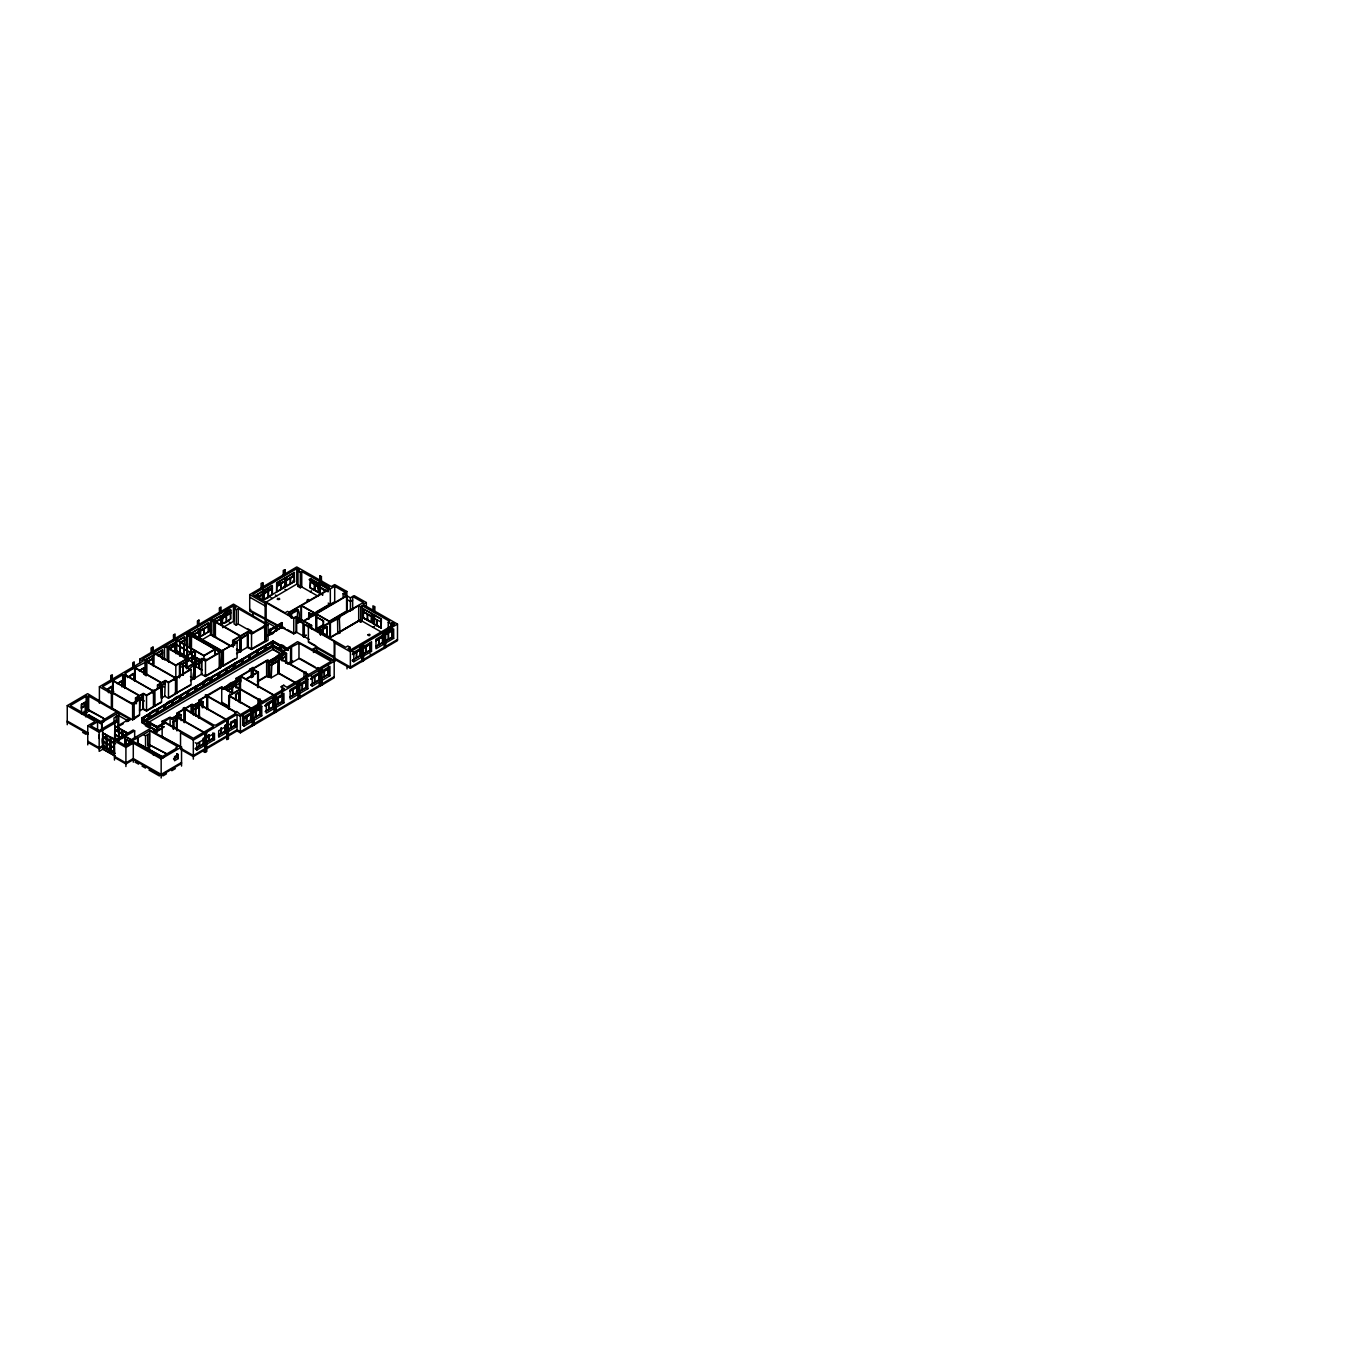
<?xml version="1.0" encoding="UTF-8"?>
<svg xmlns="http://www.w3.org/2000/svg" width="1345" height="1345" viewBox="0 0 1345 1345"><rect width="100%" height="100%" fill="white"/><g stroke="black" fill="none" stroke-linecap="round" stroke-linejoin="round"><path stroke-width="1.5" d="M148.757 725.93L148.757 722.753M149.144 722.114L149.144 726.989M176.901 753.772L176.901 757.42L178.212 758.58L174.531 760.749L174.531 756.68L178.212 754.511L176.716 753.671M199.026 659.084L198.656 668.297L199.026 659.084L196.42 657.57L196.051 666.784L195.277 657.335L192.402 659.319M279.894 648.929L279.894 645.751M316.714 616.901L316.445 629.611L316.075 613.976L330.13 621.995L330.13 637.429L323.17 633.445L323.439 620.734L316.445 617.052L323.17 620.886M286.535 648.677L272.985 640.993L141.679 718.129L148.572 722.215M280.079 645.432L280.281 650.005M106.911 743.365L106.12 743.819M115.149 734.185L118.225 736.724M191.494 634.571L191.242 635.765L189.309 635.311L193.865 633.714L188.989 631.999L210.509 619.356C212.073 623.929 218.798 619.793 213.233 620.869L213.182 636.488L215.772 636.673M220.042 666.515L223.388 666.078L223.354 650.543C221.69 649.719 216.915 653.973 220.967 651.299M223.388 650.644L221.236 651.232M257.652 687.564L257.652 672.13L252.557 669.238L249.464 669.289L253.734 668.633L253.129 667.372L251.498 668.112L251.986 677.292M388.234 627.997L388.234 622.214L389.714 621.356L362.259 605.771L360.662 606.713L358.695 605.586L339.259 617.002L339.999 633.108L337.763 633.646L337.545 617.305L363.352 602.56L352.659 596.491L352.659 609.957M339.999 617.674L318.715 629.057L320.698 630.183L320.631 634.991M152.489 690.473C153.246 693.717 156.793 688.774 152.489 690.473L125.102 674.686L125.102 688.186M213.233 636.303L214.477 635.731M185.509 708.664L184.685 707.554L183.054 708.294L185.022 708.933L191.074 705.335L195.328 706.512L199.01 704.343L225.556 719.424L215.822 725.123L213.704 724.989L185.257 708.832M309.098 600.61C308.375 597.365 304.76 602.241 309.064 600.627L329.861 588.606L328.214 587.681L328.13 591.615M118.511 736.102L122.176 738.17L122.176 733.933M167.553 647.533C169.453 650.795 170.428 645.617 164.914 646.121L186.703 633.327L189.359 634.84L189.359 648.34M152.657 692.91L152.388 690.607L124.732 674.904L123.807 675.442L123.807 687.009M174.766 677.359C174.144 680.553 179.541 676.384 174.766 677.359L147.21 661.706M258.341 699.081C257.736 702.292 263.132 698.122 258.341 699.081L233.038 684.807L233.038 687.379L227.439 690.658M304.357 672.063C303.768 675.274 309.064 671.121 304.357 672.063L279.054 657.789L279.054 673.223L295.278 682.436M308.745 619.053L308.745 612.765L314.158 615.472M151.397 652.039L151.397 647.87L153.011 647.096L153.011 651.383M173.589 640.758L173.589 634.84L175.069 633.983L175.069 639.901M197.463 626.837L197.463 620.97L198.925 620.112L199.077 624.332M219.538 613.774L219.538 607.856L221.017 606.999L221.017 612.916M261.115 589.396L261.115 583.444L262.746 582.671L262.746 586.958M283.274 576.349L283.274 570.431L284.905 569.658L284.905 573.945M197.614 621.054L199.077 620.196M110.828 681.495L110.828 675.577L112.307 674.719L112.307 680.637M132.751 668.633L132.751 662.715L134.214 661.841L134.214 667.759M139.745 663.035L139.745 659.168L233.509 604.124L268.058 624.904L268.058 640.338L251.532 649.433L247.379 647.248L247.379 634.386M280.197 627.258L249.716 611.118L249.716 594.608L296.774 566.968L331.29 586.571L334.67 584.587L346.842 591.481L346.96 611.286L328.869 621.894M176.716 677.409L190.166 669.524L179.473 663.455L175.825 665.59L153.431 652.863L142.721 659.151L145.125 660.529M153.801 664.228L153.801 652.661L164.477 646.39L167.2 647.937L167.2 659.504M187.005 656.848L187.073 633.108L188.619 632.2L191.679 634.453M213.536 635.983L210.963 634.521L210.963 619.087L233.442 605.889L236.047 607.368L234.097 608.512L234.097 623.945L236.266 625.173L238.216 624.03L238.216 608.596L265.974 624.349L264.545 625.19L265.099 640.943L264.545 625.19M328.214 587.681L329.222 587.092L301.751 571.507L301.751 586.941L300.355 587.765L298.002 586.42L298.002 570.986L299.397 570.162L296.791 568.683L252.776 594.54L285.039 612.849L287.561 611.37L289.04 612.21L308.879 600.761M175.96 640.069L176.245 653.468M67.25 724.703L67.25 705.621L87.627 693.667L118.797 712.531L118.797 727.964L117.856 728.536M99.395 703.25L99.395 686.757L143.108 661.084L139.745 659.168M144.756 660.311L152.859 655.57L152.674 664.464M154.322 654.696L162.611 650.055L154.507 654.796M166.948 647.281L175.237 642.641L167.133 647.399M184.618 636.908L178.145 640.708L184.618 636.908L184.803 644.221M211.434 630.166L198.925 637.513L198.925 628.518L191.192 633.478M208.677 623.004L200.573 627.762L200.388 636.656L200.388 627.644L208.492 622.903L208.677 631.999L208.307 626.215L200.388 630.654L208.492 625.896M212.913 620.297L221.185 615.657L213.098 620.415M222.665 617.355C220.58 611.403 242.033 605.233 222.48 614.682L222.48 623.693M262.763 600.24L262.578 591.144L254.861 596.104M272.144 585.512L264.057 590.27L264.057 599.282L264.242 590.371L272.144 585.512L272.346 594.625L272.346 585.63M284.921 578.232L276.818 582.99L276.633 591.884L276.633 582.873L284.737 578.131L284.921 587.227L283.425 586.386M294.505 572.617L286.401 577.375L286.216 586.269L286.216 577.257L294.303 572.499L294.505 581.612L262.578 600.139L262.578 591.144M144.941 660.429L153.044 655.671M191.007 633.377L199.11 628.619M254.659 596.003L262.763 591.245M255.315 595.986L257.467 594.725L259.837 596.054L259.837 599.92M118.175 725.611L130.246 718.533L130.246 719.592L88.686 696.071L86.164 696.256L70.226 705.621L100.186 722.685L100.186 721.828M135.509 697.937L139.207 695.768L112.661 680.688L102.472 686.673L130.7 702.695L133.189 702.964L138.686 699.736L135.509 697.937L135.509 703.721M113.03 692.053L113.03 680.486L122.698 674.803L123.807 675.442M157.483 688.892L157.483 685.025L161.165 682.873L134.635 667.792L124.9 673.509L126.026 674.148L125.102 674.686M134.988 679.158L134.988 667.574L152.859 658.562M179.894 642.305L180.18 655.704M157.6 655.553L162.426 652.947M175.052 645.533L168.243 649.534L175.237 645.634L175.052 642.96M179.793 642.523L184.618 639.917M192.554 635.042L198.925 631.511L198.925 628.939M214.628 622.079L221 618.549M230.583 612.933C220.916 613.051 217.806 631.612 230.398 618.818L230.398 613.253L222.85 617.893M257.752 596.76L262.763 594.238L257.685 597.314M272.161 588.522C262.494 588.639 259.383 607.217 271.959 594.406L271.959 588.841L264.427 593.481M284.737 581.124C264.023 596.995 290.486 571.003 284.552 587.025L277.02 591.665M180.566 642.506L184.803 640.018L184.618 637.345M194.874 634.1L199.11 631.629M200.573 630.755L208.677 625.997L208.492 623.323M222.665 617.792L230.768 613.034L230.583 610.361M236.266 625.173L236.266 609.739L238.216 608.596M264.242 593.38L272.346 588.622L272.161 585.949M276.818 585.983L284.921 581.225L284.737 578.552M286.401 580.367L294.118 575.408L286.216 580.267L286.401 585.949L294.118 581.41L294.303 572.499M300.355 587.765L300.355 572.331L301.751 571.507M158.189 655.637L162.426 653.367L162.241 658.831M168.545 649.769C180.818 635.092 173.101 666.162 175.052 642.523M180.751 642.607L184.433 640.237L184.433 645.802L187.712 644.087M192.419 635.765L198.741 631.831L198.741 637.412M258.896 596.726L262.578 594.574L262.393 600.038M286.586 580.468L294.118 575.828M81.473 704.36L85.34 702.309L81.473 704.36L81.574 714.279M108.071 688.959L112.476 686.37L107.617 689.228M117.2 683.613L122.059 680.755L117.822 683.445M127.405 677.392L134.399 673.509L127.523 677.544M143.965 673.895L143.965 667.893L139.544 670.482M183.929 644.255L183.626 654.931M139.107 670.735L143.965 667.893M81.473 708.008C91.51 700.056 79.355 712.531 81.759 704.629L85.071 702.897L85.071 705.688L81.204 707.941M108.441 692.675L108.441 688.959C116.477 678.973 110.24 703.62 112.291 686.269M118.007 683.344L121.874 681.074L121.874 686.656M139.914 670.482L143.78 668.213L143.596 673.677M176.245 650.61L187.005 657.049L187.19 646.441M208.307 631.797L200.758 636.437M175.052 651.535L176.514 650.661M221 624.551L230.768 619.036L230.567 609.924M187.005 646.34L187.19 656.948L175.96 650.576L187.291 656.663M250.725 609.436L249.716 610.042L293.731 633.865L296.657 632.301L296.657 619.44L303.398 623.256M112.291 692.271L113.77 691.397M200.573 640.624L210.509 634.773L210.509 619.356M222.665 627.644L233.442 621.323L233.442 605.889M265.856 602.291L296.791 584.117L296.791 568.683M112.408 692.961L112.408 708.378L111.383 708.983L111.383 693.549L112.408 692.961L132.617 704.427L139.577 699.736L136.4 697.92L136.4 703.721M266.142 602.762L266.142 621.844L265.133 622.432L265.133 603.367L266.142 602.762L293.731 618.431L296.085 617.052L310.729 625.358L308.375 626.736L308.375 642.17L333.543 656.461M85.777 716.902L86.517 708.58L103.582 718.264L103.582 722.215M191.225 648.408L190.923 652.863M310.342 578.737L318.395 583.528L318.395 592.523L310.157 587.849L310.342 578.737L318.58 583.411L318.395 592.523M266.142 605.334L265.133 605.939L249.716 597.18M298.002 586.42L299.397 585.596L296.791 584.117M82.617 713.775L86.164 711.69L86.164 696.256M319.875 580.082L320.009 575.71L320.009 580.855M319.875 582.654L318.21 583.629C295.093 572.684 324.111 586.235 318.395 592.103M184.181 657.066L195.159 650.627M184.366 657.184L195.277 650.913L203.919 655.906L215.099 649.45L215.099 655.234M321.371 576.652L321.505 581.712M184.668 657.352L194.975 650.946M89.358 716.532L89.022 714.968L101.598 722.114M168.73 662.312L168.73 648.811L186.501 658.899L175.825 665.153L153.801 652.661M186.871 659.1L179.911 663.186L187.039 667.238L193.999 663.152L186.871 659.1L186.871 668.751M187.358 659.706L195.159 655.133M188.233 659.403L194.975 655.234M310.157 587.849L310.527 582.066L318.21 586.639M188.535 659.571L194.975 655.452M185.61 661.975C178.028 667.608 189.242 657.671 185.61 665.657M179.658 675.308L180.095 665.876L180.095 675.055M192.032 659.117L195.277 657.335M92.166 718.129L97.042 720.903M192.268 659.252L194.739 657.57M322.766 595.011L319.891 593.38C314.108 577.862 329.021 585.512 327.945 591.733M310.157 591.716L311.637 590.842M314.461 589.867L314.646 584.184L314.646 590.186M314.646 589.967L314.461 584.302M327.945 589.16C317.185 579.628 317.269 588.673 327.003 591.195M204.272 675.274L207.096 675.005L219.252 667.86L219.252 652.443L207.096 659.571L201.918 658.512L194.453 662.9L169.335 648.643M232.651 646.256L232.651 640.455L240.049 636.118L240.318 651.905L241.192 651.4L241.192 638.841L247.379 634.689M265.099 625.509L251.515 633.495L247.968 631.477L240.486 635.866L215.385 621.609L215.385 637.042L231.525 646.205M87.761 744.878L87.761 725.796L95.142 721.458L67.25 705.621M136.4 697.92L143.36 693.852L146.538 695.651L153.464 691.582L153.464 707.016L146.538 711.085L142.738 709.118L142.738 696.256L140.065 698.358L139.611 710.95L143.343 708.765L146.521 710.563L152.826 706.865M165.3 680.957L164.695 696.222L168.495 698.189L175.523 694.054L175.523 678.62L168.495 682.756L165.3 680.957L158.374 685.025L161.551 686.841L154.91 690.725L154.944 706.259L152.708 706.814M118.797 712.531L100.909 723.038L101.648 724.098L97.563 721.777L90.72 725.779L99.143 730.554L116.359 720.466L117.856 721.307L99.177 732.268L99.177 751.351L103.044 749.081L103.044 746.509L114.947 753.267M103.582 718.264L85.777 709.017M232.651 640.455L235.14 643.112L222.295 650.644L237.107 642.473L233.542 640.455L247.968 631.982L251.532 633.999L268.058 624.904M196.353 664.346L201.784 661.673L194.857 665.809M240.049 638.69L240.486 651.283L247.968 646.895L251.515 648.929L265.099 640.943M245.715 635.361L240.755 638.287L240.755 651.131M142.738 696.256L140.065 698.358M153.952 705.537L154.894 706.075L161.551 702.258L161.568 685.193L164.695 683.361M99.597 722.299L116.561 711.909M189.292 669.306C200.371 657.402 188.905 680.704 195.159 678.435L195.042 650.694L175.775 639.749L175.775 653.25M235.341 642.271L239.864 639.094M165.149 683.613L161.585 685.715L161.585 698.576L161.165 684.79M152.826 691.431L146.521 695.13L143.343 693.331L139.577 695.55L113.03 680.486M154.641 690.372L160.66 686.841L157.483 685.025M174.9 678.485L168.478 682.251L165.3 680.436L161.534 682.655L134.988 667.574M319.891 593.38L320.261 587.58L326.7 591.447M201.33 661.421L201.33 674.282L205.482 676.468L219.891 668.011L219.891 652.577L205.482 661.034L201.918 659.016L187.493 667.49L191.057 669.507L176.985 677.779L176.968 693.499L174.379 693.314M301.448 620.97L301.448 605.536L334.703 586.302L345.362 592.355L345.362 596.003M289.881 612.698L287.359 614.177L293.832 617.859L296.085 616.531L303.667 620.835L315.705 613.774L301.179 605.687L289.461 612.463L289.881 616.548M116.158 714.716L117.856 715.674L113.989 717.944L113.989 723.459M270.782 630.317L269.857 629.779L269.673 634.823L269.303 629.897L282.147 622.785L282.332 626.955L266.512 636.252M269.857 629.779L269.673 634.823M275.675 626.804L270.395 629.46L270.412 634.386L269.303 633.966M275.843 626.266L277.137 626.585M269.673 630.116L282.147 622.785M270.042 630.317L276.044 627.442M276.397 626.585L281.962 623.323M276.397 626.804L282.332 623.525M276.784 627.005L281.777 623.424M281.962 626.535L276.969 629.897M190.502 680.637L193.999 678.586L190.435 676.569M201.918 673.946L194.453 678.334L194.453 664.817M236.552 653.603L240.049 651.552L236.451 649.5M266.512 635.815L269.673 634.184M276.044 630.435L270.412 633.966M282.332 626.753L276.784 630.233M118.511 740.607L114.611 738.607L114.796 725.628M165.3 695.869L161.534 698.089L161.568 685.193M276.044 631.091C275.59 615.068 275.49 641.918 276.784 625.946M270.227 634.504C272.178 617.389 266.024 644.003 275.675 630.233L276.784 630.654L276.767 625.728L281.593 622.886L281.962 628.25M143.36 709.269L143.36 693.852M103.178 733.311L110.273 737.346L103.178 733.311C98.202 738.893 126.833 748.072 110.559 741.398L110.811 750.09M115.149 726.266L122.244 730.285L115.149 726.266L114.964 729.629L126.077 736.152M296.657 619.742L303.398 623.559M343.126 597.314L343.126 593.666L346.842 591.481M119.89 725.678L123.353 723.644M126.8 721.626L130.246 719.592M133.189 718.398L138.686 715.17M154.641 705.806L160.66 702.275M168.478 697.685L173.303 694.844M190.166 684.941L176.716 692.843L191.057 684.941L191.057 669.507M222.295 666.078L235.14 658.546M111.719 708.008L132.617 719.861L134.147 718.953L134.147 703.519M106.44 735.379L106.541 747.87M106.625 735.496L106.356 747.77L110.004 749.417M315.705 617.624L315.974 613.606L346.59 595.633L346.59 611.067L330.298 620.633M316.075 613.976L304.037 621.054L311.62 625.358L311.62 629.208M316.445 629.611L316.344 613.824L346.96 595.852M118.696 731.966C121.823 749.552 109.365 732.235 118.511 740.389M157.6 726.888L141.679 718.297L148.404 714.195L149.127 718.381L149.295 713.657M157.399 712.682L157.752 708.899L163.871 705.099M171.79 704.444L172.513 700.022M172.698 704.545C169.083 699.921 182.416 691.431 179.524 699.904M180.432 695.163L187.089 691.464M187.812 691.263L187.627 695.768L188.165 691.044M196.269 689.867L196.454 686.185L202.557 682.386M203.65 681.545C215.822 669.575 207.987 689.699 210.661 677.628M210.846 681.932L211.199 677.308M219.47 676.232L219.655 672.55L225.775 668.751M226.851 668.33L225.96 668.448L225.96 672.634M234.602 668.196L234.585 663.371L241.243 659.672M242.504 662.715L242.873 658.932L248.993 655.133L249.716 659.319L249.884 654.595M257.988 649.635L257.803 654.578L257.803 649.736L264.461 646.037M272.985 641.195L265.537 645.196L265.553 650.022L264.814 645.617L265.184 650.24M103.178 741.246L110.189 745.449L106.911 743.583M118.713 732.168L118.881 740.389M148.572 714.716L141.679 719.155L148.757 714.598M179.709 696.441L173.051 700.762M210.661 678.267L204.003 682.587M233.879 664.632L227.221 668.953M241.612 660.092L234.955 664.413M264.814 646.457L257.803 650.576L264.646 646.558M265.906 646.239L272.631 641.884L280.079 646.289M103.178 741.465L106.104 743.499M115.149 734.404L118.057 736.741M148.942 714.716L141.679 718.936L148.959 723.274M164.947 705.301L172.16 701.081L165.132 704.982M172.698 700.762L179.894 696.542M195.899 687.127L203.112 682.907L196.269 687.127M210.846 678.368L203.65 682.587L210.476 678.368M226.851 668.969L234.047 664.733M241.797 660.193L234.585 664.413L241.427 660.193M257.803 650.795L264.999 646.558M110.744 737.615C110.996 746.273 108.844 732.453 114.191 739.565L114.106 752.158M122.529 730.654L126.178 732.521L126.178 735.765L122.529 733.916L122.529 730.654L126.363 732.621M165.132 705.402L171.79 701.081M172.866 700.863L179.524 696.542M196.084 687.245L202.742 682.907M227.036 669.07L233.694 664.733M273.371 642.053L265.537 646.239L272.985 641.834L280.264 646.172L280.264 649.147L272.379 645.18M302.961 623.811L302.961 636.387L303.852 636.891L304.306 624.063L304.306 636.622M350.423 611.286L350.423 597.819L354.138 595.633L366.328 602.543L366.328 606.41M141.679 722.332L148.757 717.759L141.679 722.332L149.144 726.132L149.144 723.173L141.679 718.768M156.491 713.22L149.665 717.642M180.617 699.265L187.443 695.046M210.661 681.411L203.818 685.849M218.394 676.871L211.569 681.091M241.612 663.236L234.77 667.675M265.722 649.5L272.631 645.028L280.264 649.366M122.244 730.285L122.059 733.647L122.059 730.402M149.48 717.541L156.676 713.321M172.698 703.906L179.894 699.686L172.866 704.023M180.617 699.467L187.627 695.146M203.65 685.748L210.846 681.511M218.579 676.972L211.569 681.31M234.585 667.574L241.797 663.337M257.803 653.939L264.999 649.719L257.988 654.04M265.537 649.4L273.169 645.112M110.273 741.028L110.34 749.821M122.244 733.966L121.992 738.287M142.234 722.215L142.099 717.877L142.099 721.66M149.48 717.961L149.665 713.237M156.491 713.842L156.676 709.319M164.409 704.78L164.409 709.202M172.328 700.341L171.605 704.343C174.379 695.113 160.694 706.293 165.132 708.983M172.143 704.645L171.975 700.14M172.698 704.326L172.866 699.602M180.247 699.904L180.247 695.483L179.894 700.106M195.008 686.606L195.899 686.505L195.361 691.027M203.28 686.589L203.465 681.848L203.65 686.169M218.394 677.493L218.579 672.988M226.313 668.431L226.313 672.853M233.879 668.415L234.417 663.69L234.047 668.314M234.585 667.994L234.77 663.27M241.797 663.976L241.797 659.353M242.873 658.932L242.52 663.556M249.531 659.218L249.716 654.914M257.265 650.274L257.265 654.679M273.371 645.23L273.169 641.313M114.611 738.607L118.209 740.456M122.529 738.506L122.799 734.286L122.714 737.732M103.044 746.509L99.177 748.778L87.761 742.305M143.646 722.668L272.8 646.827L283.022 652.628M352.659 600.139L350.423 601.467L346.96 599.5M309.367 626.669L311.62 625.358M106.356 747.332L103.178 745.315L99.177 747.702L87.761 741.229M145.445 724.182L272.968 649.316L272.968 646.743M130.953 743.751L130.953 739.901L125.001 736.522L117.452 740.961L125.875 745.735L132.701 741.734L130.23 740.322L130.23 744.188M125.371 736.303L134.668 730.856L133.172 729.999L114.493 740.961L125.909 747.45L133.29 743.112L161.165 758.95L181.541 746.979L148.673 729.494L131.322 739.683L125.371 736.303L125.371 745.954M114.275 743.314L114.476 751.737M106.911 747.87L106.726 739.01M110.811 745.584L114.09 747.669M150.068 722.635L149.144 722.534L150.068 726.67M110.811 745.803L113.905 747.77M281.206 646.071L281.206 649.887M126.043 739.649L129.238 741.448L129.238 745.315L126.043 743.499L126.413 739.431M126.598 739.75L129.591 741.229M149.329 726.888L148.757 722.114M149.883 726.569L157.163 730.705M281.021 649.568L284.652 651.854M315.974 629.04L323.136 624.837M110.391 750.006L113.905 751.62M281.206 649.685L284.484 651.955M149.883 722.534L149.698 727.309L149.698 722.652M150.085 726.888L150.253 722.954L156.978 726.989M281.021 645.55C282.349 659.958 274.75 635.075 287.746 649.786M303.852 636.891L306.341 635.126L303.667 636.269L296.085 631.965L293.832 633.276L287.359 629.611M316.075 629.41L323.506 625.055M179.86 746.694L162.14 736.64L162.14 721.206L170.109 717.137L173.286 718.936L180.23 714.867L177.052 713.052L177.052 716.919M177.052 713.052L183.946 709L183.946 722.5M185.593 708.042L192.133 704.192L195.311 706.007L202.254 701.922L199.077 700.123L198.976 717.961M199.077 700.123L206.004 696.054M228.717 709.269L228.717 695.768L232.567 693.516L221.723 687.345L207.365 695.853L205.163 695.146L207.55 694.945L221.706 686.824L225.271 688.859L239.629 680.419L236.064 678.401L236.064 688.052M236.064 678.401L250.372 670.012M252.019 669.037L252.389 676.535M254.037 667.843L267.689 659.84L271.236 661.858L285.661 653.384L282.114 651.367L282.114 661.017M282.114 651.367L297.598 641.666L334.182 661.269L334.182 677.762L321.976 685.109L321.976 668.599L321.825 671.088L320.329 670.23M173.303 719.457L170.109 717.642L164.409 721.861L193.394 738.304L203.532 732.352L176.985 717.288L173.303 719.457L173.303 729.091M177.944 716.902L177.944 713.052L184.736 709.05L213.62 726.418L203.902 732.134L177.355 717.07L177.355 720.92M235.375 712.278L206.844 696.071L199.968 700.123L203.145 701.922L203.145 707.705M252.927 676.737L253.331 668.784L253.331 676.501M254.003 668.381L266.629 660.983L268.277 661.908L272.211 659.386L272.581 660.21M306.156 673.172L308.593 674.551L331.105 661.337L298.977 643.078L282.988 651.35L282.988 655.217L272.8 649.4L272.631 641.044L287.931 649.669M366.328 602.543L363.015 604.493L397.498 624.08L397.498 640.59L350.373 668.263L334.216 659.084M137.997 737.716L132.096 740.742L161.148 757.235L177.086 747.87L175.993 747.265L177.405 746.441L149.816 730.772L137.997 737.716L137.997 744.138M320.698 630.183L318.177 631.662L345.665 647.281L347.817 646.004L350.171 647.348L350.171 651.199M156.608 726.771L156.793 730.705M156.793 726.888L164.258 722.769M178.061 714.666L171.807 719.171L172.53 717.911M195.378 705.335L195.193 704.393L199.615 702.006M222.648 688.489L238.115 679.191M269.067 661.219L281.223 654.09M320.295 630.62C337.41 622.718 316.647 628.266 320.295 634.806M141.679 718.079L157.348 727.023L164.073 723.089M172.883 717.692L173.253 718.533L173.068 717.591L177.977 714.918M195.849 716.128L195.916 703.956L199.615 702.224M222.833 688.59L225.792 686.639M272.396 663.27L273.119 658.848M273.489 662.631C269.757 664.111 281.693 647.786 279.945 658.613M280.685 657.57L280.853 654.309M156.608 727.628L163.888 723.61M172.715 718.432L177.792 715.456M199.43 702.746L196.286 705.015M222.648 689.111L226.145 687.06M238.115 680.032L235.156 682.184M269.067 661.858L272.766 659.907L269.067 662.059M280.315 655.25L273.657 659.588M156.978 727.83L164.073 723.711M172.715 718.65L177.977 715.557M199.615 702.847L195.916 705.015L199.615 703.065M222.648 689.329L226.33 687.16M238.115 680.234L234.971 682.302M273.304 659.588L280.5 655.351M157.6 727.729L149.698 723.492L157.348 727.864L164.073 723.929M172.883 718.751L177.977 715.759M222.833 689.43L225.977 687.16M269.252 662.177L272.396 659.907M273.489 659.689L280.13 655.368M143.848 747.753L145.546 748.711L145.546 735.849L149.396 733.58L149.396 746.441L147.715 745.483L147.715 734.471M177.355 717.07L181.121 714.851L177.944 713.052M198.976 706.428L199.413 717.709L199.379 704.141L203.145 701.922M232.601 685.059L225.708 689.111L233.021 693.247L239.898 689.212L232.601 685.059L232.601 693.146M233.038 684.807L240.52 680.419L238.015 677.779L251.296 669.978L251.296 677.695M257.618 681.696L266.629 676.417L271.253 677.796L271.253 662.379L278.684 658.008L304.037 672.399L304.037 678.183M279.054 657.789L286.552 653.384L286.552 663.018M363.217 608.881L371.64 613.454L371.455 622.567L363.217 617.893L363.217 608.881L381.19 619.087L381.19 628.098L372.952 623.408L372.952 614.413L381.375 618.986L381.19 628.098M156.978 730.806L163.888 726.771M234.787 685.126L234.787 681.36M149.698 726.888L156.978 731.024L164.073 726.872M172.715 721.794L176.952 719.878L172.883 721.475M198.522 706.697L195.395 708.529L198.976 706.949L198.522 717.709M245.883 679.04L257.652 672.13M272.581 663.152L272.934 659.168M153.767 730.486L157.163 732.403L157.163 731.344L162.543 728.183M173.32 721.861L176.901 719.76M194.84 709.218L198.421 707.117M227.12 690.271L231.962 687.497L232.416 693.263M246.572 678.973L249.699 677.123M270.177 664.985L277.356 660.765M246.253 679.259L258.391 672.113L252.927 669.02M278.465 661L271.841 664.901M282.215 658.293L285.964 656.595M163.518 757.269L137.997 743.281L163.434 757.723M234.955 686.253L239.477 683.075L239.477 688.59M278.465 660.714L271.841 664.598L271.236 677.292M279.34 660.193L285.964 656.293L285.964 662.883M363.587 611.672L371.455 616.565L371.455 622.13L363.217 617.893M363.587 612.093L371.64 616.464L363.402 611.773M374.582 610.546L374.582 606.612L374.431 610.983M229.676 693.936L229.238 707.05L221.723 702.779L221.723 687.345M367.336 614.446L367.521 620.331L367.521 614.329M258.005 705.268L258.005 699.484L240.267 689.413L229.474 695.768L251.33 708.176M328.953 638.471L358.695 621.02L358.695 605.586M148.807 744.542L166.629 753.805L148.807 744.542L148.807 750.46M147.715 745.483L148.673 744.928M257.45 681.276L265.974 676.266M289.125 662.682L292.638 660.63M235.61 699.803L235.61 694.306L238.737 692.456L239.107 701.855M311.737 649.82L316.714 646.911L316.714 650.543L313.402 652.493M235.98 700.022L235.98 694.508L239.107 692.675M287.527 664.111L290.57 662.328L290.57 646.895M290.57 662.328L291.546 662.883L298.977 658.512L298.977 643.078M313.402 649.921L316.714 647.971L333.543 657.537M359.838 620.045L338.805 632.352L358.442 620.886L360.662 622.147L362.259 621.205L362.259 605.771M145.546 748.711L149.816 746.206M371.455 616.128L371.455 613.555M278.684 658.008L278.465 673.559L278.903 660.227M271.253 677.796L278.684 673.442L294.975 682.688M373.137 617.742L381.19 622.096M149.009 750.392L144.066 747.08M180.533 746.324L180.533 732.806L181.558 732.218L162.14 721.206M335.224 661.067L334.216 661.656L334.216 642.591L335.224 641.985L303.852 624.332M151.817 751.989L152.708 752.494M377.071 619.961L377.256 625.862L377.256 619.86M372.952 623.408L381.005 627.762M153.33 755.184L156.104 753.57M372.952 627.274L374.582 626.316M159.181 756.176L160.055 756.663M282.282 686.101C277.171 689.43 287.679 682.739 282.467 686M350.171 647.348L348.019 648.609L350.44 649.988L394.539 624.097L392.067 622.685L390.588 623.559L390.588 627.409M193.327 759.152L193.327 740.069L206.373 732.403L206.373 737.985L214.477 733.227L214.477 739.649L196.807 750.022L195.496 748.862M206.373 732.403L237.039 714.414L240.402 716.313L253.667 708.529L253.667 711.101L261.754 706.36L260.257 705.503L260.459 714.598L261.754 715.792L244.101 726.149L242.789 724.989L242.789 715.977M317.924 667.574L317.017 668.112L318.496 667.893M334.317 657.957L350.457 667.137M181.071 748.442L193.327 755.503L237.039 729.831L240.402 731.747L334.182 676.686M334.787 658.327L334.871 642.843M253.667 708.529L275.994 695.584L275.843 698.072L274.346 697.231M275.843 695.5L321.976 668.599M321.825 668.515L334.182 661.269M350.373 668.263L350.373 651.753L397.498 624.08M205.684 737.094L209.215 735.009M234.871 719.945L230.836 722.114L230.836 728.116L230.836 722.315M387.326 631.108L391.967 628.384M255.634 708.647L258.728 706.831M385.981 632.116L392.152 628.485M196.807 750.022L196.807 743.6L204.894 738.842L204.894 733.277M228.28 725.123L236.367 720.365L236.367 726.804L228.28 731.545M244.101 726.149L244.101 716.717L252.188 711.976L250.691 711.118M275.843 698.072L283.946 693.331L283.946 702.746L266.276 713.136L266.276 703.704L274.38 698.946L274.531 696.458L274.531 712.951L253.818 725.123L253.818 708.613M298.271 682.352L298.271 684.924L290.167 689.666L290.167 699.097L307.837 688.724L307.837 679.292L306.341 678.452L306.341 687.446M299.733 684.05L307.988 679.208L306.492 678.368M321.825 671.088L329.928 666.33L329.928 675.762L312.259 686.135L312.259 676.703L320.345 671.945L320.345 669.373M371.489 641.918L353.836 652.291L353.836 661.723L352.508 660.983M173.505 758.983L176.632 757.151L176.615 755.537M253.902 712.026L260.459 708.613L253.583 712.631M264.965 705.52L272.699 700.98L272.699 698.408M274.531 699.904L282.265 695.365L282.265 692.793M290.402 690.59L296.589 686.959L296.774 684.487M299.969 684.975L306.156 681.343L306.341 678.872M310.947 678.536L318.664 673.996L318.664 671.424M320.513 672.92L328.247 668.381L328.617 674.585L329.928 675.762M352.508 654.124L360.241 649.585L360.241 647.012M362.074 648.509L370.178 644.188L362.074 648.929M376.213 640.203L382.77 636.79L375.961 640.792M385.78 634.588L392.152 631.057M174.446 758.849L176.447 757.05M242.604 718.869L250.708 714.111M253.465 712.497L260.274 708.496M265.15 705.637L273.069 701.199L265.15 706.058M274.716 700.005L282.45 695.466M289.965 691.061L296.774 687.06M298.607 685.984L306.341 681.444M310.762 678.855L318.866 674.097M320.329 673.24L328.432 668.482M352.693 654.225L360.426 649.685M361.889 648.828L369.993 644.07M375.894 640.607L382.585 636.689M274.531 700.341L282.265 695.365M290.083 691.212L296.589 686.959M299.649 685.58L306.156 681.343M310.947 678.956L318.664 673.996M320.513 673.341L328.617 668.583M352.508 654.561L360.241 649.585M195.496 748.425L203.213 743.886L203.213 738.321M206.289 742.087L212.796 738.27L212.981 732.806M218.613 734.858L225.119 731.024L225.119 725.459M228.179 729.225L234.686 725.409L234.686 719.844M195.311 748.745L205.062 743.247M206.172 742.373L213.166 738.489L213.166 734.488M218.495 735.143L225.489 731.243L226.801 732.42L226.801 739.498L228.431 738.708L228.28 719.541M228.062 729.511L235.056 725.628L235.056 719.625M226.801 732.42L218.697 737.178L218.697 730.738L226.801 725.981L226.801 720.416M250.708 714.548L250.506 720.012L242.974 724.652L242.789 718.987L250.876 714.229L242.974 718.65L242.974 716.078M253.583 718.213L260.089 714.397L260.274 708.933M266.192 710.799L272.699 706.982L272.884 701.518M274.531 705.906L282.265 701.367L282.45 695.903M290.083 696.777L296.589 692.961L296.774 687.497M299.649 691.162L306.156 687.345L306.341 681.881M310.947 684.538L318.664 679.998L318.866 674.534M320.513 678.922L328.247 674.383L328.432 668.902M352.508 660.126L360.241 655.587L360.426 650.123M362.074 654.511L370.178 650.173L361.889 654.83L363.402 656.108L362.091 655.368M375.961 646.357L382.4 642.574L382.585 633.68M385.527 640.741L392.337 637.177L392.337 628.165M242.604 724.871L252.356 719.356M253.465 718.499L260.089 714.397M265.15 711.639L273.069 707.201L272.884 698.089M274.346 706.226L282.635 701.586L282.635 695.584M289.965 697.063L298.422 692.305M299.531 691.448L306.525 687.547L306.525 678.553M310.762 684.857L319.051 680.2L318.849 671.105M320.329 679.242L328.247 674.383M375.894 646.609L384.048 641.817M385.46 640.993L392.337 637.177M181.541 762.413L161.165 774.384L133.29 758.546L125.909 762.884L114.493 756.394M393.665 638.337L375.995 648.71L375.995 639.279L393.665 628.905L393.665 638.337L392.168 637.059L392.168 628.065M181.541 763.489L161.165 775.46L133.29 759.622L125.909 763.96L114.493 757.47M237.039 714.414L237.039 730.907L193.327 756.579L180.533 749.316M162.913 775.914L166.461 773.829M171.773 770.719L175.321 768.634M206.525 732.487L206.525 751.569L204.894 752.343L204.894 745.281L203.213 743.886M350.373 667.187L397.498 639.514M237.039 730.907L240.402 732.823L253.818 725.123M296.589 692.961L298.271 694.339L298.271 698.845L274.531 712.951M318.664 679.998L320.345 681.377L320.345 685.883L298.271 698.845M320.345 685.883L321.976 685.109M361.923 661.471L363.553 660.698L363.402 644.104M330.13 621.995L315.856 630.351L305.988 624.719M337.393 633.192L330.399 637.261L330.399 621.827L337.393 617.758M323.17 633.445L323.439 620.734M196.051 666.784L196.42 657.57M194.605 665.96L202.305 669.978M291.209 618.028L291.209 613.841C306.996 596.07 294.151 645.129 297.884 609.991M291.209 613.841L298.304 610.226M312.528 614.06L308.61 616.313L309.081 615.27M316.008 612.042L329.861 604.039M298.304 622.785L301.179 621.121L301.179 605.687M308.661 616.8L334.703 601.736L334.703 586.302M277.81 598.273C275.305 600.021 281.677 599.971 279.121 598.273M306.139 675.745L305.668 673.324L308.224 674.77L286.939 687.261L284.484 685.866M301.448 605.536L315.974 613.606M308.745 612.765L313.889 615.64M363.402 646.676L362.091 645.936L363.553 646.76M280.264 649.786L279.894 645.112M319.875 575.794L321.505 576.568M374.582 606.612L372.935 605.838L373.069 611.672M343.126 593.666L350.423 597.819M298.002 570.986L300.355 572.331M388.234 622.214L390.588 623.559M319.891 584.369L328.13 589.043M310.527 581.628L318.21 586.201L318.21 583.629M320.261 587.16L326.549 590.724M284.905 569.658L284.753 575.492M310.342 587.748L322.699 594.759M381.375 627.98L363.402 617.775L363.402 608.781M385.561 631.091L385.712 647.685M388.47 633.445L388.47 639.447L388.285 633.764M384.082 631.948L384.233 648.542M292.991 580.771L294.505 581.612M286.216 577.257L286.401 579.947M301.751 586.941L318.395 596.39M362.259 621.205L381.19 631.948M328.214 603.115L330.315 604.292L330.315 588.875M290.268 583.68L290.453 577.778L290.453 583.78M378.903 639.279L378.718 644.944M280.685 583.713L280.685 589.295M284.905 589.379L286.401 590.22M378.533 644.843L378.903 639.06M262.746 582.671L262.594 588.538M275.338 594.994L276.835 595.852M366.311 646.659L366.126 652.342M268.109 591.111L268.109 596.676M262.746 589.53L264.427 590.489L264.242 592.943M262.578 591.565L262.393 594.036M270.833 597.634L272.346 598.491M370.01 653.922L371.506 654.78M365.941 652.241L366.311 646.457M360.241 655.587L352.34 660.445L353.836 661.723L371.506 651.35L371.506 641.918M249.716 594.608L265.133 603.367M334.216 642.591L350.373 651.753M361.906 658.68L363.402 659.538M361.906 659.756L363.553 660.698M356.375 657.856L356.56 651.955L356.56 657.957M309.35 639.497L304.037 636.488L304.037 625.459M296.085 632.486L296.085 617.052M281.391 626.215L285.039 628.283M309.367 642.103L315.856 645.785M281.962 626.972L281.777 622.567M276.969 626.904L275.49 626.266L275.49 630.334M266.142 621.844L278.449 628.821M316.714 650.543L333.543 660.109M276.767 629.578L276.582 625.61L276.599 630.755M276.229 630.973L275.305 626.585M234.097 608.512L236.266 609.739M269.303 629.897L270.782 630.536M269.488 630.217L268.933 634.184L269.857 634.722M219.538 607.856L219.689 612.227M272.631 641.246L279.71 645.23M272.564 641.498L272.564 645.482M287.931 650.308L280.836 646.491L287.931 650.526M324.195 671.189L324.38 677.073L324.38 671.071M247.934 628.905L251.448 630.889M300.17 658.562L315.318 667.154M238.216 624.03L253.835 632.89M298.977 658.512L318.614 669.659M221 615.976L221.185 618.65L216.764 621.255L221 618.969L221.185 624.652L221 615.539M286.552 653.384L272.8 645.768L141.864 722.652L157.163 731.344M229.272 622.046L230.768 622.886M226.532 621.087L226.347 615.422L226.347 621.424M272.968 649.316L283.173 655.099M281.576 654.931L281.391 653.989M280.685 654.628L280.13 658.714M264.831 645.835L264.461 649.82M210.963 619.087L213.536 620.549M310.762 675.846L312.259 676.703M240.049 636.118L214.813 621.793L214.813 637.227M320.329 683.092L321.976 684.033M318.849 683.966L320.497 684.891M314.629 682.369L314.629 676.585L314.629 682.587M256.895 650.274L257.803 650.156L257.45 654.78L256.727 650.576L250.254 654.174L250.069 659.117L250.254 654.393M256.895 651.114L250.607 655.217M258.173 653.72L258.341 649.837M271.253 662.379L269.336 661.286L269.336 676.72M272.581 663.573L272.581 658.949M302.474 684.151L302.289 690.035L302.289 684.252M249.161 654.813L249.161 659.016M306.156 687.345L307.837 688.724M248.993 655.755L242.873 659.773M236.905 649.248L241.192 651.4M210.509 634.773L231.037 646.424M240.318 651.905L239.864 638.791M298.271 684.924L296.774 684.067L296.774 693.062M250.254 658.579C268.193 644.659 245.647 666.683 250.439 654.275M204.255 634.167L204.255 628.384L204.255 634.386M241.612 659.453L241.243 663.455M292.907 689.766L292.722 695.668L292.722 689.666M193.411 634.504L221.034 650.19M192.907 634.655L220.799 650.476M242.52 662.917L249.531 658.798L242.52 663.135M187.073 633.108L189.628 634.571M219.117 651.316L191.511 635.63L191.41 652.796M218.831 651.568L191.057 635.798L191.225 654.78M234.955 667.154L235.14 663.472M233.694 668.095L233.509 664.211L227.036 667.809L226.851 672.735L227.036 668.011M173.589 634.84L173.74 639.211M273.876 694.945L240.789 676.148L240.789 681.932M214.729 655.032L214.729 649.231L203.936 655.486L176.06 639.581L175.96 653.653M273.506 695.146L240.419 676.367L240.52 690.069M225.96 669.289L219.655 673.391M282.265 701.367L283.946 702.746M176.884 641.884L176.699 650.778M227.036 672.214C244.975 658.277 222.429 680.318 227.221 667.91M191.225 652.897L175.96 644.356L190.923 653.082M278.398 703.637L278.213 697.954L278.213 703.754M194.79 657.924L194.79 662.211M219.655 672.55L219.302 677.174M219.117 672.45C215.351 684.773 236.922 662.883 219.302 676.754M234.971 681.881L234.787 682.201M233.895 681.881L233.711 685.984M192.335 659.067L191.982 662.53L192.032 652.678L192.402 663.186M218.041 673.929L211.922 677.947M233.526 682.722L227.423 686.74M188.233 659.201L188.048 655.015L188.048 661.454M272.699 706.982L274.38 708.378L274.38 712.867M260.14 700.19L262.578 701.569M262.14 701.838L259.535 700.358L259.535 704.208M218.226 677.191L218.041 673.307L211.552 676.888L211.384 681.831L211.569 677.107M274.346 710.093L275.994 711.017M268.832 709.252L268.647 703.586L268.647 709.572M227.053 689.884C223.774 685.597 236.754 677.729 233.526 685.883M211.014 677.628L210.846 682.15M162.426 650.375L162.611 653.048L158.374 655.755M226.145 686.421L225.977 687.379M153.011 647.096L152.859 652.157M211.552 680.889L211.737 676.989M151.397 647.87L151.548 652.241M179.658 666.128L183.29 667.675L183.29 675.022M228.717 695.768L250.96 708.395L250.876 720.231L252.188 721.391M195.159 678.435L194.857 650.812M204.003 685.311L204.188 681.646M203.818 685.429L204.003 681.545M202.557 686.169L202.742 682.066L203.112 686.69M256.038 716.767L256.038 710.984L256.038 716.986M152.674 658.462L148.807 661.37M152.674 658.882L148.623 661.269M196.454 686.185L195.899 690.91L196.084 686.185M221.706 702.258L229.676 706.797M194.823 687.564L188.703 691.565M145.932 659.924L148.118 661.168M235.812 712.009L207.365 695.853L207.365 709.37M242.604 715.876L244.101 716.717M196.269 690.069L203.112 686.051L196.084 690.388M246.656 722.282L246.471 716.599L246.471 722.601M246.471 722.383L246.656 716.717M188.35 690.725L188.165 695.449L188.35 690.523L194.823 686.925L195.546 691.128L195.361 686.606M187.443 691.263L187.089 695.247M187.089 692.103L180.785 696.222M188.35 694.726L195.361 690.607L188.35 694.928M199.379 704.141L225.926 719.205L235.913 713.338L234.702 712.665L236.737 711.471L240.385 714.598L284.467 688.707L281.996 687.312L281.996 691.162M234.686 725.409L236.367 726.804M195.193 704.393L196.101 708.697L196.101 703.855M160.66 685.21L164.107 687.16M180.617 699.047L180.97 695.264M196.101 708.058L196.471 704.074M173.051 703.485L173.236 699.82M221.252 733.294L221.437 727.83M221.068 733.412L221.252 727.729M226.784 737.783L228.431 738.708M110.828 675.577L110.979 679.948M163.871 705.738L157.752 709.74M165.317 708.042L165.317 704.259M165.317 708.243L172.16 704.225L165.132 708.563M180.062 717.524L176.935 719.356M140.603 698.912L144.049 700.88M139.174 698.358L136.03 700.19M157.752 708.899L157.214 713.623L157.399 708.899M173.253 717.692L172.883 718.533M138.569 698.189L143.747 701.132M156.138 710.278L149.85 714.397M208.929 740.54L209.114 735.076M208.744 740.641L208.929 734.975M157.399 712.9L164.409 708.781L157.399 713.102M156.323 713.522C159.214 705.066 145.865 713.539 149.48 718.18M149.127 713.976L148.942 718.482M148.757 713.976L148.572 718.28M99.395 686.757L111.383 693.549M180.533 732.806L193.327 740.069M195.311 742.743L196.807 743.6M149.665 717.221L149.85 713.338M199.346 746.156L199.548 742.558L199.178 746.475M206.525 751.569L206.373 744.407M203.398 751.502L205.045 752.427L205.045 733.361M157.6 730.453L157.6 726.67L157.415 730.57M141.679 721.912L149.144 726.35M134.147 718.953L139.577 715.17L139.577 697.467M145.26 725.644L150.371 728.553M118.461 715.473L128.565 721.206M143.848 734.891L145.546 735.849M114.611 725.745L128.431 733.361M86.164 711.69L87.274 712.329M83.844 711.32L85.256 712.11L85.155 702.191M115.149 729.511L122.244 733.546M122.059 734.084L114.964 730.049L114.964 738.808L114.829 723.072M122.529 734.353L125.892 736.253M88.585 715.237L100.673 722.097M128.952 745.5L126.447 743.499M116.443 740.422L102.64 732.79C107.55 766.146 94.486 724.131 110.088 741.145M110.559 737.716L114.375 739.683L114.493 760.043M87.761 725.796L99.177 732.268M103.178 736.572L110.088 740.708L110.273 737.346M110.744 740.86L114.191 742.827M67.25 721.054L88.165 732.941M67.25 722.13L88.165 734M82.633 732.386L86.181 734.404M135.088 762.161L138.569 764.128M142.032 766.095L145.512 768.079M148.992 770.046L159.416 775.964M102.993 745.433L114.291 751.838M102.64 745.651L114.544 752.41M114.762 753.385L102.859 746.609L102.859 749.182L114.762 755.957M114.56 753.503L102.657 746.744L102.657 730.234M103.044 749.081L114.947 755.84M316.344 613.824L330.399 621.827M316.344 629.258L326.919 635.277M196.051 657.789L198.656 659.285M198.656 668.297L202.17 670.331M382.585 642.675L384.082 643.952L382.77 643.213L382.77 633.781M361.923 656.965L360.426 655.688L360.426 647.113M320.513 679.343L321.825 680.52L321.825 685.008M310.947 684.958L312.259 686.135M274.548 706.344L275.843 707.504L275.994 712.093L275.994 695.584M214.477 739.649L212.796 738.27L212.796 734.555M221.185 666.885L220.395 667.994L218.781 667.473M207.55 694.945L207.634 709.118M99.177 734.841L99.194 738.472M193.814 665.842L193.814 678.687M392.067 622.685L392.067 626.551M374.582 614.497L374.582 622.382M373.137 614.312L373.137 623.307M370.178 643.061L370.178 650.61L371.506 651.35L370.01 650.072L370.01 642.876M361.923 644.961L362.074 661.555M360.662 606.713L360.662 622.147M360.611 646.794L360.611 656.158M347.01 666.347L347.01 668.919M328.432 665.909L328.432 674.484M327.238 626.921L327.238 637.395M326.919 626.736L326.919 637.211M320.497 669.457L320.497 685.967M320.076 584.268L320.076 593.263M309.014 612.614L309.014 618.885M299.733 681.478L299.885 698.072M298.422 682.436L298.422 698.929M296.959 684.168L296.959 693.179M293.731 618.431L293.731 633.865M291.63 614.077L291.63 618.263M291.546 647.449L291.546 662.883M285.661 655.318L285.661 663.035M284.737 578.131L284.737 587.126M282.45 692.473L282.45 701.468M281.055 583.495L281.055 589.497M281.223 653.889L281.223 654.931M280.836 645.65L280.836 650.324M280.5 654.511L280.5 657.453M278.012 660.748L278.012 673.307M273.472 658.428L273.489 659.47M273.506 700.947L273.506 706.73M272.985 640.993L273.001 645.23M272.379 641.397L272.379 645.381M268.479 590.892L268.479 596.894M268.277 661.908L268.277 677.342M266.629 660.983L266.629 676.417M266.075 626.064L266.075 641.498M265.906 645.196L265.906 649.181M265.553 625.761L265.553 641.195M264.999 645.718L264.999 650.341M261.754 706.36L261.754 715.792M258.391 672.113L258.391 687.547M257.08 650.156L257.08 654.78M253.667 720.533L253.667 725.039M253.079 613.017L253.079 615.59M252.658 669.188L252.658 674.971M252.188 709.403L252.339 725.981M251.532 633.999L251.532 649.433M251.33 712.026L251.33 719.743M247.968 631.477L247.968 647.416M247.833 634.941L247.833 647.5M242.688 658.815L242.688 662.816M242.15 663.556L242.15 659.134L241.612 663.875M240.402 716.313L240.402 732.823M240.267 689.413L240.267 702.931M239.914 683.327L239.914 688.842M239.898 689.212L239.898 700.779M239.629 684.286L239.629 690.069M238.737 692.456L238.737 701.653M237.107 642.473L237.107 657.907L222.749 666.33L222.749 650.896M235.913 721.054L235.913 724.921M234.871 719.525L234.871 725.527M234.568 641.548L234.568 645.398M234.433 685.984L234.433 681.562L233.895 685.866M234.047 663.892L234.047 668.515M233.24 642.691L233.24 647.18M231.962 687.497L231.962 692.994M227.238 685.782L227.238 689.783M226.952 720.5L226.952 739.582M226.683 689.043L226.868 686.219L226.145 687.261M226.33 686.32L226.515 689.363M226.128 668.33L226.128 672.954M225.926 724.989L225.926 730.772M225.556 725.207L225.556 732.924M225.304 725.14L225.304 731.142M222.295 652.577L222.295 664.144M208.492 622.903L208.492 631.898M206.811 696.054L206.844 709.572M205.482 661.034L205.482 676.468M203.919 655.906L203.919 659.756M203.818 681.427L203.65 686.37M203.583 738.102L203.583 744.104M202.254 703.855L202.254 707.722M201.918 658.512L201.784 674.534M195.344 650.526L195.277 666.347M195.378 704.494L195.328 714.229M195.176 686.505L195.176 691.128M194.268 666.397L194.268 678.956M193.411 705.436L193.411 715.086M192.352 706.058L192.352 713.775M191.074 705.335L191.074 713.052M188.619 632.2L188.619 636.067M188.535 690.624L188.535 694.608M188.233 654.914L188.233 661.353M186.703 633.327L186.703 646.827M186.501 658.899L186.501 668.532M185.997 662.194L185.997 667.708M184.887 708.966L184.887 722.484M184.668 709.017L184.668 722.517M183.744 644.154L183.744 657.722M182.853 664.026L182.836 675.274M181.541 746.979L181.541 766.062M181.121 714.851L181.121 720.651M180.785 695.163L180.785 699.165M180.617 695.062L180.432 700.005M179.894 655.872L179.995 642.019L179.692 655.772M179.911 667.053L179.911 676.686M179.894 695.701L179.894 700.325M179.473 663.455L179.473 677.897M178.212 754.511L178.212 758.58M176.985 717.288L176.952 730.907M176.498 719.625L176.498 728.805M175.825 665.59L175.825 679.091M174.48 680.183L174.48 677.611L146.84 661.925L146.84 675.425M173.824 721.71L173.824 729.057M173.37 721.458L173.37 728.805M170.109 717.642L170.109 725.358M168.495 682.756L168.495 698.189M164.779 708.983L164.779 704.578L164.056 708.983M164.477 646.39L164.477 659.891M164.225 704.679L164.225 709.303M163.031 737.127L163.031 738.203M162.426 649.938L162.611 659.05M161.165 758.95L161.165 778.032M159.769 755.655L159.769 756.512M159.315 755.386L159.315 756.243M156.978 726.771L156.978 731.024M155.65 753.318L155.65 754.175M153.431 652.863L153.431 666.38M152.859 655.57L152.859 664.564M152.388 751.468L152.388 752.326M151.951 751.199L151.951 752.057M149.816 730.772L149.547 750.022M148.269 749.131L148.269 749.972M146.538 695.651L146.538 711.085M146.101 662.362L146.101 675.862M144.974 661.723L144.974 675.224M144.453 746.963L144.453 747.82M143.999 746.694L143.999 747.551M143.78 667.776L143.78 673.778M141.864 717.978L141.864 722.231M138.434 743.028L138.434 743.886M137.627 737.497L137.627 745.214M134.635 667.792L134.635 681.293M134.668 730.856L134.668 738.573M134.214 673.408C132.936 690.153 137.98 665.909 130.162 676.199M133.29 743.112L133.29 762.195M132.617 704.427L132.617 719.861M129.036 741.566L129.036 744.995M125.909 747.45L125.909 766.532M125.001 736.522L125.001 746.172M124.732 674.904L124.732 688.405M122.698 674.803L122.698 686.387M122.714 730.554L122.714 733.815M121.874 680.654L122.059 686.757M118.612 728.217L118.696 740.708M117.856 715.674L117.856 729.024M116.158 716.549L116.158 722.063M112.661 680.688L112.661 694.188M110.744 741.297L110.626 750.191M110.189 740.994L110.088 749.888M102.203 723.761L102.203 729.562M101.648 724.098L101.648 729.881M97.563 721.777L97.563 731.411M96.773 719.894L96.773 720.752M96.336 719.625L96.336 720.483M92.923 717.692L92.923 718.549M92.469 717.44L92.469 718.297M89.022 714.968L89.022 716.347M88.686 696.071L88.686 711.505M87.274 696.895L87.274 710.395M86.517 708.58L86.517 714.498M277.204 583.31C279.138 586.37 280.752 581.04 277.204 583.31M367.858 634.773C369.825 637.833 371.439 632.537 367.858 634.773M221.908 651.4L221.337 667.17L221.908 651.4M118.797 728.334L118.427 731.579L118.797 728.334M353.836 652.291L352.508 651.552L353.836 652.291"/></g></svg>
